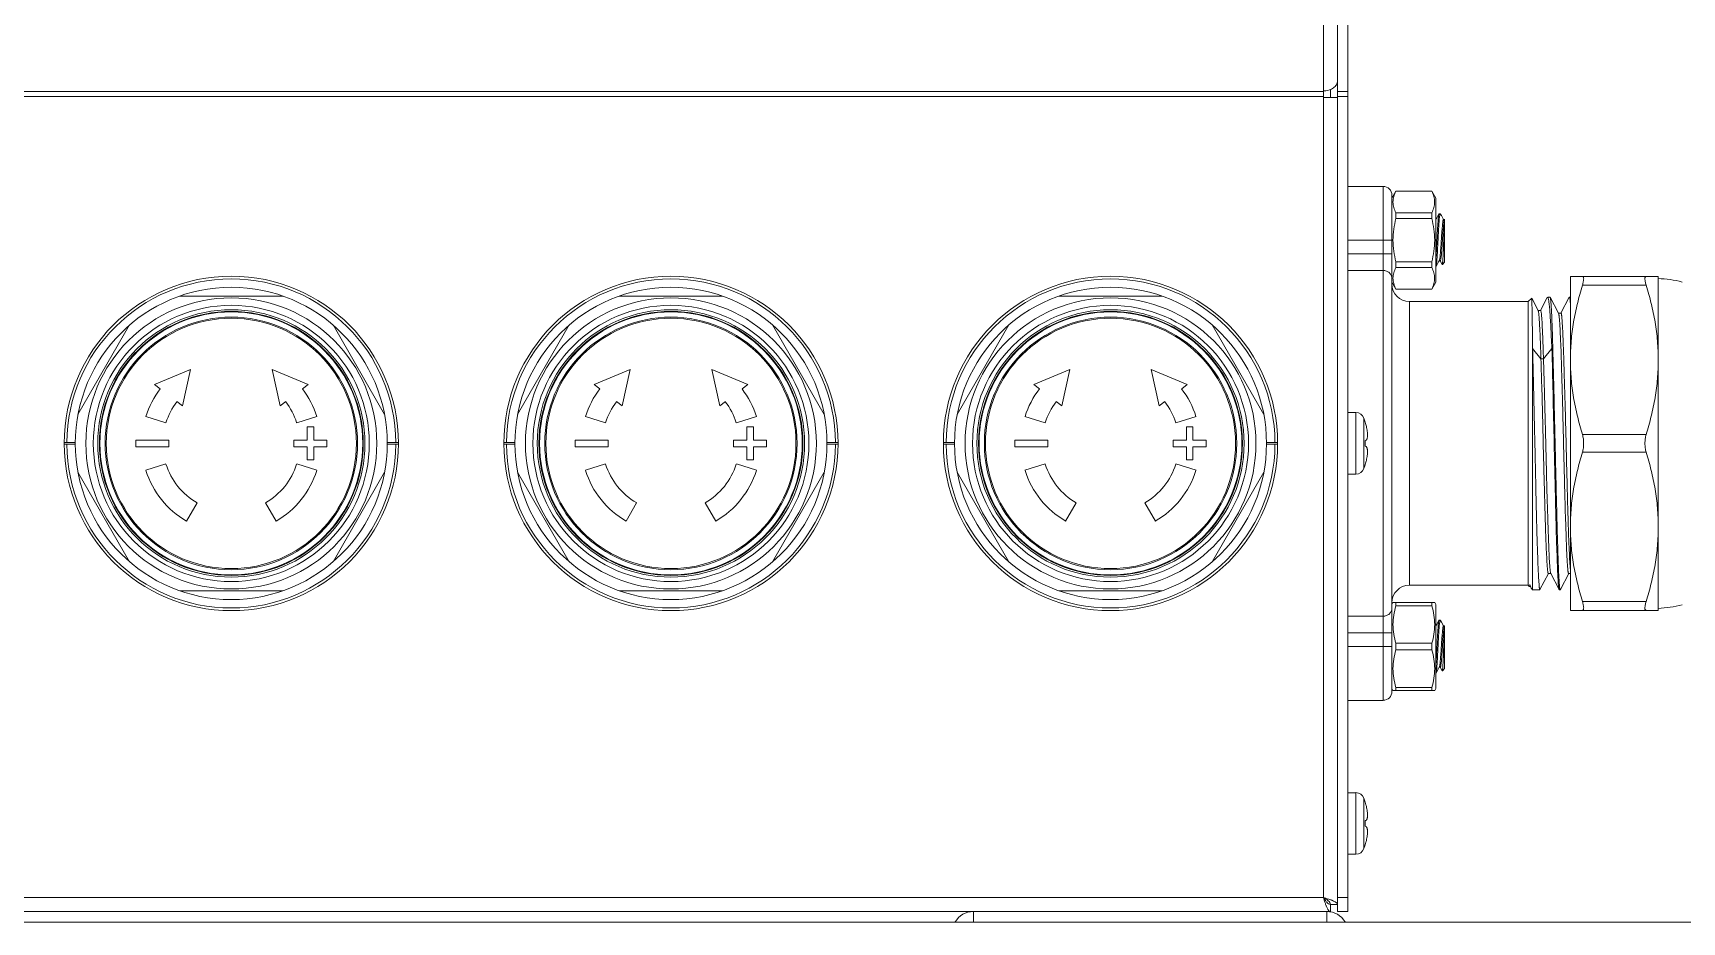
# Model space of a CAD drawing. Header units: millimetres. Extents: x 206 to 1899, y -454 to 296.
# Drawn here: x 647.65 to 659.37, y -393.87 to -387.56 of the extents above; entities that cross this region are included whole.
import ezdxf

# ---------------------------------------------------------------- set-up
doc = ezdxf.new("R2010")
doc.units = ezdxf.units.MM
doc.layers.add('细实线', color=7, linetype='Continuous', lineweight=15)

msp = doc.modelspace()

# ---------------------------------------------------------------- linework, layer by layer
at = {"layer": '细实线', "linetype": 'Continuous', "lineweight": 9}
for p, q in [((656.923, -393.8), (656.923, -382.237)), ((656.823, -393.7), (656.823, -382.337)), ((656.998, -393.8), (656.998, -383.168)), ((656.823, -387.976), (637.251, -387.976)), ((656.823, -388.011), (637.251, -388.011)), ((656.823, -388.017), (656.923, -388.017)), ((656.873, -388.017), (656.873, -387.96)), ((656.923, -387.976), (656.998, -387.976)), ((656.923, -388.011), (656.998, -388.011)), ((656.998, -388.65), (657.248, -388.65)), ((657.248, -392.3), (657.248, -388.65)), ((657.31, -388.732), (657.339, -388.682)), ((657.31, -392.237), (657.31, -388.712)), ((657.594, -388.682), (657.339, -388.682)), ((657.339, -388.682), (657.339, -388.683)), ((657.594, -388.683), (657.339, -388.683)), ((657.594, -388.682), (657.623, -388.732)), ((657.594, -388.682), (657.594, -388.683)), ((657.594, -388.837), (657.339, -388.837)), ((657.339, -388.837), (657.339, -388.877)), ((657.594, -388.837), (657.594, -388.877)), ((657.623, -389.329), (657.623, -388.732)), ((657.594, -388.877), (657.339, -388.877)), ((657.645, -388.844), (657.646, -388.843)), ((657.654, -388.843), (657.646, -388.843)), ((657.654, -388.843), (657.656, -388.846)), ((657.685, -388.884), (657.677, -388.884)), ((657.685, -388.883), (657.684, -388.885)), ((657.685, -388.883), (657.685, -389.187)), ((656.998, -389.031), (657.31, -389.031)), ((656.998, -389.129), (657.31, -389.129)), ((657.594, -389.185), (657.339, -389.185)), ((657.339, -389.185), (657.339, -389.225)), ((657.594, -389.185), (657.594, -389.225)), ((657.624, -389.218), (657.642, -389.185)), ((657.642, -389.185), (657.647, -389.177)), ((657.646, -389.178), (657.654, -389.178)), ((657.653, -389.178), (657.668, -389.203)), ((657.685, -389.187), (657.669, -389.203)), ((657.248, -389.246), (656.998, -389.246)), ((657.594, -389.225), (657.339, -389.225)), ((657.624, -389.218), (657.623, -389.218)), ((657.668, -389.203), (657.669, -389.203)), ((658.579, -389.289), (659.204, -389.289)), ((658.579, -391.661), (658.579, -389.289)), ((659.204, -389.289), (659.204, -391.661)), ((657.31, -389.329), (657.339, -389.379)), ((657.594, -389.378), (657.339, -389.378)), ((657.339, -389.378), (657.339, -389.379)), ((657.594, -389.379), (657.339, -389.379)), ((657.594, -389.379), (657.623, -389.329)), ((657.594, -389.378), (657.594, -389.379)), ((659.118, -389.351), (658.665, -389.351)), ((648.693, -389.428), (649.427, -389.428)), ((651.818, -389.428), (652.552, -389.428)), ((654.943, -389.428), (655.677, -389.428)), ((658.279, -389.467), (657.435, -389.467)), ((657.435, -389.467), (657.435, -391.482)), ((658.279, -389.467), (658.304, -389.442)), ((658.279, -391.482), (658.279, -389.467)), ((658.304, -389.442), (658.304, -389.442)), ((658.35, -389.53), (658.304, -389.442)), ((658.368, -389.53), (658.35, -389.53)), ((658.351, -389.531), (658.35, -389.53)), ((658.415, -389.438), (658.367, -389.53)), ((658.415, -389.438), (658.418, -389.436)), ((658.418, -389.436), (658.435, -389.436)), ((658.436, -389.436), (658.435, -389.436)), ((658.495, -389.55), (658.436, -389.436)), ((658.571, -389.436), (658.512, -389.55)), ((658.571, -389.436), (658.572, -389.436)), ((658.572, -389.436), (658.579, -389.436)), ((647.97, -390.269), (648.337, -389.633)), ((649.783, -389.633), (650.15, -390.269)), ((651.095, -390.269), (651.462, -389.633)), ((652.908, -389.633), (653.275, -390.269)), ((654.22, -390.269), (654.587, -389.633)), ((656.033, -389.633), (656.4, -390.269)), ((658.512, -389.55), (658.494, -389.55)), ((658.495, -389.551), (658.495, -389.55)), ((658.37, -389.874), (658.31, -389.8)), ((658.31, -391.514), (658.31, -389.8)), ((658.388, -389.874), (658.37, -389.874)), ((658.448, -389.8), (658.388, -389.874)), ((648.515, -390.056), (648.77, -389.95)), ((648.77, -389.95), (648.713, -390.208)), ((649.35, -389.95), (649.606, -390.056)), ((649.407, -390.208), (649.35, -389.95)), ((651.64, -390.056), (651.895, -389.95)), ((651.895, -389.95), (651.838, -390.208)), ((652.475, -389.95), (652.731, -390.056)), ((652.532, -390.208), (652.475, -389.95)), ((654.765, -390.056), (655.02, -389.95)), ((655.02, -389.95), (654.963, -390.208)), ((655.6, -389.95), (655.856, -390.056)), ((655.657, -390.208), (655.6, -389.95)), ((648.554, -390.087), (648.515, -390.056)), ((649.606, -390.056), (649.566, -390.087)), ((651.679, -390.087), (651.64, -390.056)), ((652.731, -390.056), (652.691, -390.087)), ((654.804, -390.087), (654.765, -390.056)), ((655.856, -390.056), (655.816, -390.087)), ((648.713, -390.208), (648.673, -390.178)), ((649.447, -390.178), (649.407, -390.208)), ((651.838, -390.208), (651.798, -390.178)), ((652.572, -390.178), (652.532, -390.208)), ((654.963, -390.208), (654.923, -390.178)), ((655.697, -390.178), (655.657, -390.208)), ((648.595, -390.328), (648.452, -390.283)), ((649.668, -390.283), (649.525, -390.328)), ((649.599, -390.357), (649.646, -390.357)), ((649.599, -390.451), (649.599, -390.357)), ((649.646, -390.357), (649.646, -390.451)), ((651.72, -390.328), (651.577, -390.283)), ((652.793, -390.283), (652.65, -390.328)), ((652.724, -390.357), (652.771, -390.357)), ((652.724, -390.451), (652.724, -390.357)), ((652.771, -390.357), (652.771, -390.451)), ((654.845, -390.328), (654.702, -390.283)), ((655.918, -390.283), (655.775, -390.328)), ((655.849, -390.357), (655.896, -390.357)), ((655.849, -390.451), (655.849, -390.357)), ((655.896, -390.357), (655.896, -390.451)), ((657.053, -390.256), (656.998, -390.256)), ((657.053, -390.256), (657.053, -390.693)), ((657.12, -390.323), (657.111, -390.296)), ((657.111, -390.296), (657.111, -390.653)), ((657.12, -390.324), (657.12, -390.323)), ((647.873, -390.468), (647.951, -390.468)), ((647.873, -390.481), (647.951, -390.481)), ((648.38, -390.451), (648.615, -390.451)), ((648.38, -390.498), (648.38, -390.451)), ((648.615, -390.451), (648.615, -390.498)), ((649.505, -390.451), (649.599, -390.451)), ((649.505, -390.498), (649.505, -390.451)), ((649.646, -390.451), (649.74, -390.451)), ((649.74, -390.451), (649.74, -390.498)), ((650.17, -390.468), (650.248, -390.468)), ((650.17, -390.481), (650.248, -390.481)), ((650.998, -390.468), (651.076, -390.468)), ((650.998, -390.481), (651.076, -390.481)), ((651.505, -390.451), (651.74, -390.451)), ((651.505, -390.498), (651.505, -390.451)), ((651.74, -390.451), (651.74, -390.498)), ((652.63, -390.451), (652.724, -390.451)), ((652.63, -390.498), (652.63, -390.451)), ((652.771, -390.451), (652.865, -390.451)), ((652.865, -390.451), (652.865, -390.498)), ((653.295, -390.468), (653.373, -390.468)), ((653.295, -390.481), (653.373, -390.481)), ((654.123, -390.468), (654.201, -390.468)), ((654.123, -390.481), (654.201, -390.481)), ((654.63, -390.451), (654.865, -390.451)), ((654.63, -390.498), (654.63, -390.451)), ((654.865, -390.451), (654.865, -390.498)), ((655.755, -390.451), (655.849, -390.451)), ((655.755, -390.498), (655.755, -390.451)), ((655.896, -390.451), (655.99, -390.451)), ((655.99, -390.451), (655.99, -390.498)), ((656.42, -390.468), (656.498, -390.468)), ((656.42, -390.481), (656.498, -390.481)), ((657.125, -390.453), (657.12, -390.454)), ((657.12, -390.495), (657.12, -390.454)), ((658.665, -390.412), (659.118, -390.412)), ((648.615, -390.498), (648.38, -390.498)), ((649.599, -390.498), (649.505, -390.498)), ((649.599, -390.592), (649.599, -390.498)), ((649.646, -390.592), (649.599, -390.592)), ((649.74, -390.498), (649.646, -390.498)), ((649.646, -390.498), (649.646, -390.592)), ((651.74, -390.498), (651.505, -390.498)), ((652.724, -390.498), (652.63, -390.498)), ((652.724, -390.592), (652.724, -390.498)), ((652.771, -390.592), (652.724, -390.592)), ((652.865, -390.498), (652.771, -390.498)), ((652.771, -390.498), (652.771, -390.592)), ((654.865, -390.498), (654.63, -390.498)), ((655.849, -390.498), (655.755, -390.498)), ((655.849, -390.592), (655.849, -390.498)), ((655.896, -390.592), (655.849, -390.592)), ((655.99, -390.498), (655.896, -390.498)), ((655.896, -390.498), (655.896, -390.592)), ((657.125, -390.496), (657.12, -390.495)), ((659.118, -390.537), (658.665, -390.537)), ((648.337, -391.316), (647.97, -390.68)), ((648.452, -390.666), (648.595, -390.621)), ((649.525, -390.621), (649.668, -390.666)), ((650.15, -390.68), (649.783, -391.316)), ((651.462, -391.316), (651.095, -390.68)), ((651.577, -390.666), (651.72, -390.621)), ((652.65, -390.621), (652.793, -390.666)), ((653.275, -390.68), (652.908, -391.316)), ((654.587, -391.316), (654.22, -390.68)), ((654.702, -390.666), (654.845, -390.621)), ((655.775, -390.621), (655.918, -390.666)), ((656.4, -390.68), (656.033, -391.316)), ((657.053, -390.693), (656.998, -390.693)), ((657.12, -390.626), (657.111, -390.653)), ((657.12, -390.626), (657.12, -390.625)), ((648.816, -390.897), (648.741, -391.027)), ((649.379, -391.027), (649.304, -390.897)), ((651.941, -390.897), (651.866, -391.027)), ((652.504, -391.027), (652.429, -390.897)), ((655.066, -390.897), (654.991, -391.027)), ((655.629, -391.027), (655.554, -390.897)), ((658.363, -391.513), (658.423, -391.399)), ((658.422, -391.399), (658.44, -391.399)), ((658.439, -391.398), (658.44, -391.399)), ((658.44, -391.399), (658.499, -391.513)), ((658.508, -391.513), (658.567, -391.399)), ((658.567, -391.399), (658.579, -391.399)), ((649.427, -391.521), (648.693, -391.521)), ((652.552, -391.521), (651.818, -391.521)), ((655.677, -391.521), (654.943, -391.521)), ((658.279, -391.482), (657.435, -391.482)), ((658.279, -391.482), (658.287, -391.491)), ((658.287, -391.491), (658.288, -391.491)), ((658.288, -391.491), (658.295, -391.491)), ((658.292, -391.478), (658.3, -391.502)), ((658.294, -391.49), (658.292, -391.478)), ((658.294, -391.49), (658.3, -391.502)), ((658.3, -391.502), (658.305, -391.509)), ((658.305, -391.509), (658.31, -391.514)), ((658.31, -391.514), (658.362, -391.514)), ((658.362, -391.514), (658.363, -391.513)), ((658.499, -391.513), (658.5, -391.514)), ((658.5, -391.514), (658.507, -391.514)), ((658.508, -391.513), (658.507, -391.514)), ((657.318, -391.606), (657.31, -391.62)), ((657.318, -391.606), (657.615, -391.606)), ((657.339, -391.629), (657.339, -391.606)), ((657.594, -391.629), (657.339, -391.629)), ((657.594, -391.629), (657.594, -391.606)), ((657.623, -391.62), (657.615, -391.606)), ((657.623, -392.217), (657.623, -391.62)), ((658.665, -391.598), (659.118, -391.598)), ((656.998, -391.703), (657.248, -391.703)), ((657.645, -391.732), (657.646, -391.731)), ((657.654, -391.731), (657.646, -391.731)), ((657.654, -391.731), (657.656, -391.734)), ((657.685, -391.771), (657.677, -391.771)), ((657.685, -391.77), (657.684, -391.772)), ((657.685, -391.77), (657.685, -392.075)), ((659.204, -391.661), (658.579, -391.661)), ((656.998, -391.82), (657.31, -391.82)), ((656.998, -391.918), (657.31, -391.918)), ((657.594, -391.895), (657.339, -391.895)), ((657.339, -391.941), (657.339, -391.895)), ((657.594, -391.941), (657.339, -391.941)), ((657.594, -391.941), (657.594, -391.895)), ((657.624, -392.105), (657.623, -392.106)), ((657.624, -392.105), (657.642, -392.073)), ((657.642, -392.073), (657.647, -392.064)), ((657.646, -392.065), (657.654, -392.065)), ((657.653, -392.065), (657.668, -392.091)), ((657.668, -392.091), (657.669, -392.091)), ((657.685, -392.075), (657.669, -392.091)), ((657.318, -392.231), (657.31, -392.217)), ((657.318, -392.231), (657.615, -392.231)), ((657.594, -392.208), (657.339, -392.208)), ((657.339, -392.208), (657.339, -392.231)), ((657.594, -392.208), (657.594, -392.231)), ((657.623, -392.217), (657.615, -392.231)), ((656.998, -392.3), (657.248, -392.3)), ((657.053, -392.956), (656.998, -392.956)), ((657.053, -392.956), (657.053, -393.393)), ((657.12, -393.023), (657.111, -392.996)), ((657.111, -392.996), (657.111, -393.353)), ((657.12, -393.024), (657.12, -393.023)), ((657.125, -393.153), (657.12, -393.154)), ((657.12, -393.195), (657.12, -393.154)), ((657.125, -393.196), (657.12, -393.195)), ((657.053, -393.393), (656.998, -393.393)), ((657.12, -393.326), (657.111, -393.353)), ((657.12, -393.326), (657.12, -393.325)), ((656.823, -393.7), (637.21, -393.7)), ((656.873, -393.75), (656.923, -393.75)), ((656.873, -393.75), (656.873, -393.8)), ((656.998, -393.7), (656.923, -393.7)), ((593.648, -393.875), (668.798, -393.875)), ((637.16, -393.8), (656.873, -393.8)), ((654.335, -393.875), (654.335, -393.8)), ((656.848, -393.875), (656.848, -393.8)), ((656.998, -393.8), (656.923, -393.8))]:
    msp.add_line(p, q, dxfattribs=at)
for points in [[(657.645, -388.844), (657.627, -388.876), (657.623, -388.883)], [(657.678, -388.884), (657.662, -388.857), (657.656, -388.846)], [(657.645, -391.732), (657.627, -391.763), (657.623, -391.77)], [(657.678, -391.771), (657.662, -391.745), (657.656, -391.734)]]:
    msp.add_lwpolyline(points, dxfattribs=at)
for centre, radius in [((649.06, -390.475), 1.188), ((652.185, -390.475), 1.188), ((655.31, -390.475), 1.188), ((649.06, -390.475), 1.109), ((652.185, -390.475), 1.109), ((655.31, -390.475), 1.109), ((649.06, -390.475), 1.034), ((649.06, -390.475), 0.981), ((649.06, -390.475), 0.95), ((649.06, -390.475), 0.938), ((649.06, -390.475), 0.934), ((652.185, -390.475), 1.034), ((652.185, -390.475), 0.981), ((652.185, -390.475), 0.95), ((652.185, -390.475), 0.938), ((652.185, -390.475), 0.934), ((655.31, -390.475), 1.034), ((655.31, -390.475), 0.981), ((655.31, -390.475), 0.95), ((655.31, -390.475), 0.938), ((655.31, -390.475), 0.934), ((649.06, -390.475), 0.897), ((649.06, -390.475), 0.889), ((652.185, -390.475), 0.897), ((652.185, -390.475), 0.889), ((655.31, -390.475), 0.897), ((655.31, -390.475), 0.889)]:
    msp.add_circle(centre, radius, dxfattribs=at)
for centre, radius, start, end in [((656.823, -387.832), 0.139, 270.0019, 271.7765), ((657.248, -388.712), 0.0625, 0, 90), ((649.06, -390.475), 1.169, 0.3064, 179.6936), ((652.185, -390.475), 1.169, 0.3064, 179.6936), ((655.31, -390.475), 1.169, 0.3064, 179.6936), ((659.176, -390.074), 0.771, 75.2261, 87.9217), ((657.435, -389.342), 0.125, 180, 270), ((649.06, -390.475), 0.637, 142.5, 162.5), ((649.06, -390.475), 0.637, 17.5, 37.5), ((652.185, -390.475), 0.637, 142.5, 162.5), ((652.185, -390.475), 0.637, 17.5, 37.5), ((655.31, -390.475), 0.637, 142.5, 162.5), ((655.31, -390.475), 0.637, 17.5, 37.5), ((649.06, -390.475), 0.487, 142.5, 162.5), ((649.06, -390.475), 0.487, 17.5, 37.5), ((652.185, -390.475), 0.487, 142.5, 162.5), ((652.185, -390.475), 0.487, 17.5, 37.5), ((655.31, -390.475), 0.487, 142.5, 162.5), ((655.31, -390.475), 0.487, 17.5, 37.5), ((657.053, -390.318), 0.0625, 20.9248, 90), ((656.641, -390.474), 0.502, 15.3291, 17.3633), ((656.762, -390.441), 0.377, 13.4078, 15.3323), ((649.06, -390.475), 1.169, 180.3064, 359.6936), ((652.185, -390.475), 1.169, 180.3064, 359.6936), ((655.31, -390.475), 1.169, 180.3064, 359.6936), ((656.761, -390.508), 0.378, 344.6711, 346.5891), ((649.06, -390.475), 0.637, 197.5, 240), ((649.06, -390.475), 0.487, 197.5, 240), ((649.06, -390.475), 0.487, 300, 342.5), ((649.06, -390.475), 0.637, 300, 342.5), ((652.185, -390.475), 0.637, 197.5, 240), ((652.185, -390.475), 0.487, 197.5, 240), ((652.185, -390.475), 0.487, 300, 342.5), ((652.185, -390.475), 0.637, 300, 342.5), ((655.31, -390.475), 0.637, 197.5, 240), ((655.31, -390.475), 0.487, 197.5, 240), ((655.31, -390.475), 0.487, 300, 342.5), ((655.31, -390.475), 0.637, 300, 342.5), ((657.053, -390.631), 0.0625, 270, 339.0752), ((656.641, -390.475), 0.502, 342.6367, 344.6709), ((657.435, -391.607), 0.125, 90, 180), ((659.176, -390.876), 0.771, 272.0783, 284.7739), ((657.248, -392.237), 0.0625, 270, 0), ((657.053, -393.018), 0.0625, 20.9248, 90), ((656.641, -393.174), 0.502, 15.3291, 17.3633), ((656.762, -393.141), 0.377, 13.4078, 15.3323), ((656.761, -393.208), 0.378, 344.6711, 346.5891), ((657.053, -393.331), 0.0625, 270, 339.0752), ((656.641, -393.175), 0.502, 342.6367, 344.6709), ((654.335, -393.95), 0.15, 90, 149.8024), ((656.848, -393.95), 0.15, 30.1976, 90)]:
    msp.add_arc(centre, radius, start, end, dxfattribs=at)
for points, knots in [([(656.923, -387.9), (656.923, -387.91), (656.917, -387.929), (656.903, -387.943), (656.895, -387.949)], [0, 0, 0, 0, 0.472275, 1, 1, 1, 1]), ([(656.895, -387.949), (656.89, -387.953), (656.87, -387.965), (656.845, -387.971), (656.827, -387.971)], [0, 0, 0, 0, 0.234929, 1, 1, 1, 1]), ([(657.339, -388.837), (657.333, -388.825), (657.322, -388.8), (657.316, -388.76), (657.322, -388.72), (657.333, -388.695), (657.339, -388.683)], [0, 0, 0, 0, 0.25587, 0.5, 0.74413, 1, 1, 1, 1]), ([(657.594, -388.837), (657.6, -388.825), (657.61, -388.8), (657.616, -388.76), (657.61, -388.72), (657.6, -388.695), (657.594, -388.683)], [0, 0, 0, 0, 0.25587, 0.5, 0.74413, 1, 1, 1, 1]), ([(657.339, -389.185), (657.333, -389.16), (657.322, -389.109), (657.316, -389.031), (657.322, -388.953), (657.333, -388.902), (657.339, -388.877)], [0, 0, 0, 0, 0.250006, 0.5, 0.749994, 1, 1, 1, 1]), ([(657.594, -389.185), (657.6, -389.16), (657.611, -389.109), (657.616, -389.031), (657.611, -388.953), (657.6, -388.902), (657.594, -388.877)], [0, 0, 0, 0, 0.250006, 0.5, 0.749994, 1, 1, 1, 1]), ([(657.623, -389.163), (657.624, -389.149), (657.626, -389.119), (657.628, -389.071), (657.631, -389.019), (657.633, -388.976), (657.635, -388.943), (657.637, -388.921), (657.638, -388.901), (657.639, -388.883), (657.641, -388.869), (657.642, -388.857), (657.643, -388.85), (657.644, -388.846), (657.645, -388.845), (657.645, -388.844)], [0, 0, 0, 0, 0.132366, 0.287125, 0.452003, 0.613914, 0.689706, 0.760015, 0.82344, 0.878728, 0.924787, 0.960725, 0.985883, 0.994314, 1, 1, 1, 1]), ([(657.65, -388.857), (657.65, -388.861), (657.648, -388.872), (657.646, -388.899), (657.643, -388.94), (657.64, -388.996), (657.637, -389.047), (657.635, -389.087), (657.634, -389.116), (657.632, -389.142), (657.63, -389.166), (657.629, -389.185), (657.627, -389.198), (657.626, -389.207), (657.625, -389.212), (657.625, -389.215), (657.624, -389.217), (657.624, -389.218)], [0, 0, 0, 0, 0.038651, 0.089567, 0.222344, 0.383787, 0.556107, 0.640397, 0.720301, 0.793603, 0.858272, 0.912526, 0.954882, 0.971236, 0.98423, 0.993811, 1, 1, 1, 1]), ([(657.677, -388.884), (657.677, -388.884), (657.676, -388.885), (657.675, -388.887), (657.674, -388.89), (657.673, -388.897), (657.672, -388.908), (657.67, -388.924), (657.668, -388.945), (657.666, -388.968), (657.664, -388.993), (657.662, -389.02), (657.661, -389.047), (657.659, -389.074), (657.657, -389.099), (657.655, -389.122), (657.653, -389.141), (657.652, -389.157), (657.65, -389.167), (657.649, -389.173), (657.648, -389.175), (657.648, -389.176)], [0, 0, 0, 0, 0.003842, 0.011094, 0.022365, 0.037706, 0.080226, 0.13737, 0.207214, 0.287353, 0.375012, 0.467147, 0.560554, 0.651985, 0.738262, 0.816389, 0.883663, 0.937776, 0.976919, 0.990494, 1, 1, 1, 1]), ([(657.652, -388.847), (657.652, -388.847), (657.651, -388.851), (657.651, -388.854), (657.65, -388.857)], [0, 0, 0, 0, 0.191287, 1, 1, 1, 1]), ([(657.654, -388.843), (657.654, -388.843), (657.653, -388.845), (657.652, -388.846), (657.652, -388.847)], [0, 0, 0, 0, 0.320397, 1, 1, 1, 1]), ([(657.681, -388.896), (657.68, -388.9), (657.679, -388.909), (657.677, -388.932), (657.674, -388.966), (657.671, -389.004), (657.669, -389.036), (657.668, -389.061), (657.666, -389.084), (657.664, -389.107), (657.663, -389.127), (657.661, -389.144), (657.659, -389.158), (657.658, -389.168), (657.656, -389.174), (657.655, -389.177), (657.654, -389.178), (657.654, -389.178)], [0, 0, 0, 0, 0.042598, 0.097649, 0.238585, 0.406786, 0.495155, 0.582985, 0.667741, 0.746976, 0.818408, 0.879989, 0.929967, 0.966961, 0.990085, 0.996465, 1, 1, 1, 1]), ([(657.669, -389.203), (657.669, -389.203), (657.669, -389.202), (657.67, -389.2), (657.67, -389.197), (657.671, -389.193), (657.671, -389.188), (657.672, -389.179), (657.673, -389.166), (657.674, -389.149), (657.675, -389.128), (657.676, -389.105), (657.677, -389.08), (657.678, -389.054), (657.679, -389.019), (657.681, -388.977), (657.683, -388.934), (657.684, -388.908), (657.685, -388.897)], [0, 0, 0, 0, 0.003638, 0.010461, 0.020548, 0.033881, 0.050403, 0.070023, 0.118113, 0.177037, 0.245375, 0.321439, 0.403308, 0.488871, 0.575879, 0.744886, 0.891832, 1, 1, 1, 1]), ([(657.683, -388.887), (657.683, -388.887), (657.682, -388.891), (657.682, -388.894), (657.681, -388.896)], [0, 0, 0, 0, 0.190072, 1, 1, 1, 1]), ([(657.684, -388.885), (657.684, -388.885), (657.684, -388.886), (657.683, -388.886), (657.683, -388.887)], [0, 0, 0, 0, 0.209201, 1, 1, 1, 1]), ([(657.248, -389.246), (657.256, -389.246), (657.272, -389.249), (657.293, -389.262), (657.307, -389.281), (657.31, -389.297), (657.31, -389.305)], [0, 0, 0, 0, 0.257624, 0.510803, 0.757659, 1, 1, 1, 1]), ([(657.339, -389.378), (657.333, -389.366), (657.322, -389.341), (657.316, -389.301), (657.322, -389.262), (657.333, -389.237), (657.339, -389.225)], [0, 0, 0, 0, 0.25587, 0.5, 0.74413, 1, 1, 1, 1]), ([(657.594, -389.378), (657.6, -389.366), (657.61, -389.341), (657.616, -389.301), (657.61, -389.262), (657.6, -389.237), (657.594, -389.225)], [0, 0, 0, 0, 0.25587, 0.5, 0.74413, 1, 1, 1, 1]), ([(658.665, -389.351), (658.666, -389.347), (658.669, -389.338), (658.671, -389.326), (658.673, -389.315), (658.674, -389.306), (658.673, -389.299), (658.672, -389.293), (658.669, -389.289), (658.666, -389.289), (658.665, -389.289)], [0, 0, 0, 0, 0.205566, 0.391719, 0.554274, 0.690337, 0.798546, 0.880202, 0.942223, 1, 1, 1, 1]), ([(659.118, -389.289), (659.117, -389.289), (659.114, -389.289), (659.111, -389.293), (659.109, -389.299), (659.109, -389.306), (659.11, -389.315), (659.111, -389.326), (659.114, -389.338), (659.117, -389.347), (659.118, -389.351)], [0, 0, 0, 0, 0.057777, 0.119799, 0.201455, 0.309664, 0.445727, 0.608282, 0.794435, 1, 1, 1, 1]), ([(658.665, -389.351), (658.652, -389.394), (658.628, -389.481), (658.6, -389.614), (658.583, -389.747), (658.579, -389.837), (658.579, -389.882)], [0, 0, 0, 0, 0.251196, 0.501468, 0.750957, 1, 1, 1, 1]), ([(659.204, -389.882), (659.204, -389.837), (659.2, -389.747), (659.183, -389.614), (659.155, -389.481), (659.131, -389.394), (659.118, -389.351)], [0, 0, 0, 0, 0.249043, 0.498532, 0.748804, 1, 1, 1, 1]), ([(658.31, -389.8), (658.31, -389.774), (658.309, -389.724), (658.309, -389.654), (658.308, -389.601), (658.308, -389.564), (658.307, -389.539), (658.307, -389.518), (658.306, -389.499), (658.306, -389.482), (658.306, -389.469), (658.305, -389.459), (658.305, -389.453), (658.305, -389.449), (658.305, -389.446), (658.304, -389.444), (658.304, -389.443), (658.304, -389.442), (658.304, -389.442)], [0, 0, 0, 0, 0.219652, 0.415997, 0.586655, 0.661767, 0.729791, 0.790534, 0.84381, 0.889475, 0.927407, 0.957488, 0.969558, 0.979639, 0.987726, 0.993812, 0.997898, 1, 1, 1, 1]), ([(658.37, -389.874), (658.369, -389.85), (658.368, -389.804), (658.365, -389.739), (658.363, -389.682), (658.36, -389.633), (658.358, -389.598), (658.357, -389.575), (658.355, -389.562), (658.354, -389.55), (658.353, -389.542), (658.352, -389.536), (658.351, -389.532), (658.351, -389.531)], [0, 0, 0, 0, 0.211916, 0.40247, 0.569429, 0.711077, 0.825928, 0.872921, 0.912805, 0.945482, 0.9709, 0.989045, 1, 1, 1, 1]), ([(658.388, -389.874), (658.387, -389.849), (658.386, -389.8), (658.383, -389.732), (658.381, -389.681), (658.379, -389.645), (658.378, -389.621), (658.377, -389.6), (658.375, -389.582), (658.374, -389.567), (658.373, -389.554), (658.372, -389.544), (658.37, -389.537), (658.369, -389.533), (658.368, -389.531), (658.368, -389.53), (658.368, -389.53)], [0, 0, 0, 0, 0.222216, 0.420547, 0.592456, 0.667874, 0.73597, 0.796532, 0.849393, 0.894412, 0.931464, 0.960472, 0.981402, 0.994307, 0.997902, 1, 1, 1, 1]), ([(658.418, -389.436), (658.418, -389.436), (658.419, -389.437), (658.42, -389.439), (658.422, -389.443), (658.423, -389.45), (658.425, -389.461), (658.427, -389.474), (658.43, -389.498), (658.433, -389.535), (658.437, -389.587), (658.44, -389.649), (658.444, -389.722), (658.446, -389.773), (658.448, -389.8)], [0, 0, 0, 0, 0.006594, 0.012356, 0.020015, 0.041235, 0.070423, 0.107578, 0.152631, 0.265945, 0.409138, 0.580568, 0.77833, 1, 1, 1, 1]), ([(658.471, -390.475), (658.469, -390.409), (658.466, -390.28), (658.462, -390.092), (658.458, -389.943), (658.455, -389.832), (658.453, -389.758), (658.451, -389.69), (658.449, -389.629), (658.447, -389.576), (658.445, -389.531), (658.443, -389.498), (658.441, -389.477), (658.44, -389.465), (658.439, -389.454), (658.438, -389.446), (658.437, -389.441), (658.436, -389.438), (658.436, -389.436)], [0, 0, 0, 0, 0.189932, 0.372948, 0.542409, 0.620099, 0.692139, 0.757873, 0.816705, 0.868098, 0.911588, 0.946781, 0.961166, 0.973366, 0.983359, 0.991127, 0.996663, 1, 1, 1, 1]), ([(658.573, -389.436), (658.573, -389.437), (658.574, -389.438), (658.575, -389.442), (658.575, -389.446), (658.576, -389.449)], [0, 0, 0, 0, 0.138876, 0.350741, 1, 1, 1, 1]), ([(658.576, -389.449), (658.576, -389.453), (658.578, -389.464), (658.578, -389.474), (658.579, -389.481)], [0, 0, 0, 0, 0.426466, 1, 1, 1, 1]), ([(658.496, -389.553), (658.496, -389.553), (658.496, -389.552), (658.496, -389.552), (658.495, -389.551)], [0, 0, 0, 0, 0.282756, 1, 1, 1, 1]), ([(658.567, -391.399), (658.566, -391.399), (658.565, -391.397), (658.564, -391.394), (658.563, -391.389), (658.562, -391.381), (658.561, -391.372), (658.56, -391.36), (658.559, -391.347), (658.557, -391.325), (658.555, -391.292), (658.553, -391.248), (658.551, -391.196), (658.549, -391.138), (658.547, -391.073), (658.544, -391.004), (658.542, -390.929), (658.539, -390.822), (658.536, -390.681), (658.531, -390.507), (658.527, -390.333), (658.523, -390.164), (658.518, -390.006), (658.515, -389.884), (658.512, -389.796), (658.509, -389.74), (658.507, -389.69), (658.505, -389.647), (658.503, -389.612), (658.501, -389.588), (658.499, -389.572), (658.498, -389.564), (658.497, -389.558), (658.497, -389.554), (658.496, -389.553)], [0, 0, 0, 0, 0.000828, 0.002651, 0.005581, 0.009631, 0.0148, 0.021081, 0.02846, 0.03692, 0.057013, 0.081178, 0.109196, 0.140809, 0.175729, 0.213635, 0.254178, 0.296988, 0.387815, 0.482785, 0.578416, 0.671201, 0.757738, 0.834854, 0.868981, 0.899726, 0.926808, 0.949979, 0.96903, 0.983789, 0.989518, 0.994131, 0.997624, 1, 1, 1, 1]), ([(658.579, -391.371), (658.578, -391.363), (658.577, -391.345), (658.574, -391.299), (658.57, -391.225), (658.566, -391.119), (658.562, -390.992), (658.558, -390.847), (658.554, -390.691), (658.55, -390.528), (658.546, -390.363), (658.542, -390.201), (658.538, -390.071), (658.535, -389.973), (658.533, -389.905), (658.531, -389.842), (658.529, -389.784), (658.527, -389.732), (658.525, -389.685), (658.523, -389.646), (658.521, -389.617), (658.52, -389.597), (658.519, -389.585), (658.518, -389.574), (658.517, -389.566), (658.516, -389.559), (658.515, -389.555), (658.514, -389.552), (658.513, -389.55), (658.512, -389.55)], [0, 0, 0, 0, 0.01321, 0.030325, 0.075698, 0.134656, 0.20528, 0.285268, 0.372008, 0.46267, 0.554294, 0.643888, 0.728528, 0.768118, 0.805451, 0.840222, 0.872147, 0.900965, 0.926443, 0.948371, 0.966574, 0.974231, 0.980906, 0.986585, 0.991258, 0.994921, 0.997573, 0.99923, 1, 1, 1, 1]), ([(658.31, -389.8), (658.313, -389.883), (658.317, -390.06), (658.322, -390.287), (658.327, -390.48), (658.33, -390.626), (658.333, -390.769), (658.336, -390.907), (658.339, -391.035), (658.342, -391.136), (658.344, -391.21), (658.346, -391.26), (658.348, -391.306), (658.349, -391.348), (658.351, -391.386), (658.353, -391.419), (658.354, -391.447), (658.356, -391.47), (658.357, -391.486), (658.358, -391.497), (658.359, -391.503), (658.36, -391.507), (658.361, -391.511), (658.361, -391.513), (658.362, -391.514), (658.362, -391.514)], [0, 0, 0, 0, 0.145256, 0.310482, 0.396464, 0.482387, 0.566512, 0.647138, 0.722636, 0.791479, 0.822964, 0.852276, 0.879267, 0.9038, 0.925753, 0.945014, 0.961488, 0.975091, 0.985761, 0.98998, 0.993449, 0.996169, 0.998143, 0.999389, 1, 1, 1, 1]), ([(658.422, -391.399), (658.422, -391.399), (658.421, -391.398), (658.42, -391.396), (658.42, -391.393), (658.418, -391.387), (658.417, -391.376), (658.415, -391.36), (658.414, -391.34), (658.412, -391.314), (658.411, -391.285), (658.409, -391.252), (658.407, -391.214), (658.405, -391.157), (658.402, -391.078), (658.399, -390.973), (658.396, -390.859), (658.393, -390.737), (658.389, -390.609), (658.386, -390.479), (658.382, -390.308), (658.377, -390.106), (658.372, -389.948), (658.37, -389.874)], [0, 0, 0, 0, 0.000659, 0.001927, 0.003914, 0.006645, 0.014348, 0.025025, 0.038636, 0.055112, 0.074375, 0.096328, 0.12086, 0.14785, 0.208641, 0.277475, 0.352962, 0.433575, 0.517687, 0.603596, 0.689564, 0.854763, 1, 1, 1, 1]), ([(658.439, -391.398), (658.439, -391.397), (658.438, -391.395), (658.437, -391.39), (658.436, -391.381), (658.434, -391.367), (658.433, -391.349), (658.431, -391.326), (658.429, -391.299), (658.428, -391.268), (658.426, -391.22), (658.423, -391.15), (658.42, -391.057), (658.417, -390.953), (658.413, -390.839), (658.41, -390.718), (658.407, -390.593), (658.404, -390.465), (658.4, -390.298), (658.395, -390.101), (658.39, -389.947), (658.388, -389.874)], [0, 0, 0, 0, 0.001471, 0.003642, 0.010133, 0.019487, 0.031674, 0.046639, 0.064313, 0.084613, 0.107439, 0.160223, 0.221647, 0.29052, 0.365511, 0.445165, 0.52794, 0.612232, 0.696406, 0.857909, 1, 1, 1, 1]), ([(658.448, -389.8), (658.451, -389.905), (658.456, -390.13), (658.461, -390.355), (658.464, -390.475)], [0, 0, 0, 0, 0.467081, 1, 1, 1, 1]), ([(658.579, -389.882), (658.579, -389.926), (658.583, -390.016), (658.6, -390.15), (658.628, -390.282), (658.652, -390.369), (658.665, -390.412)], [0, 0, 0, 0, 0.249043, 0.498532, 0.748804, 1, 1, 1, 1]), ([(659.118, -390.412), (659.131, -390.369), (659.155, -390.282), (659.183, -390.15), (659.2, -390.016), (659.204, -389.926), (659.204, -389.882)], [0, 0, 0, 0, 0.251196, 0.501468, 0.750957, 1, 1, 1, 1]), ([(657.125, -390.453), (657.126, -390.453), (657.128, -390.452), (657.129, -390.451), (657.13, -390.449), (657.132, -390.446), (657.134, -390.442), (657.135, -390.437), (657.136, -390.431), (657.136, -390.425), (657.137, -390.416), (657.137, -390.404), (657.135, -390.388), (657.132, -390.371), (657.13, -390.36), (657.129, -390.354)], [0, 0, 0, 0, 0.02655, 0.041501, 0.057879, 0.095184, 0.138499, 0.187366, 0.24128, 0.29982, 0.36264, 0.50017, 0.652697, 0.819646, 1, 1, 1, 1]), ([(658.464, -390.475), (658.465, -390.54), (658.468, -390.669), (658.473, -390.857), (658.476, -391.006), (658.479, -391.117), (658.481, -391.191), (658.484, -391.259), (658.486, -391.32), (658.488, -391.374), (658.49, -391.419), (658.492, -391.451), (658.493, -391.472), (658.495, -391.485), (658.496, -391.495), (658.497, -391.503), (658.498, -391.509), (658.498, -391.512), (658.499, -391.513)], [0, 0, 0, 0, 0.189933, 0.372948, 0.542409, 0.620099, 0.692139, 0.757873, 0.816706, 0.868098, 0.911588, 0.946782, 0.961166, 0.973366, 0.983359, 0.991127, 0.996663, 1, 1, 1, 1]), ([(658.503, -391.502), (658.502, -391.496), (658.501, -391.481), (658.499, -391.455), (658.497, -391.422), (658.494, -391.362), (658.491, -391.271), (658.487, -391.144), (658.483, -390.996), (658.479, -390.832), (658.475, -390.656), (658.472, -390.536), (658.471, -390.475)], [0, 0, 0, 0, 0.017608, 0.042894, 0.075679, 0.115711, 0.216224, 0.341292, 0.487003, 0.6488, 0.821601, 1, 1, 1, 1]), ([(658.665, -390.537), (658.668, -390.527), (658.672, -390.507), (658.674, -390.475), (658.672, -390.443), (658.668, -390.422), (658.665, -390.412)], [0, 0, 0, 0, 0.241609, 0.500001, 0.758392, 1, 1, 1, 1]), ([(659.118, -390.412), (659.115, -390.422), (659.111, -390.443), (659.108, -390.475), (659.111, -390.507), (659.115, -390.527), (659.118, -390.537)], [0, 0, 0, 0, 0.241609, 0.500001, 0.758392, 1, 1, 1, 1]), ([(657.129, -390.596), (657.13, -390.589), (657.132, -390.578), (657.135, -390.561), (657.137, -390.545), (657.137, -390.533), (657.136, -390.524), (657.136, -390.518), (657.135, -390.512), (657.134, -390.508), (657.132, -390.503), (657.13, -390.5), (657.129, -390.499), (657.128, -390.497), (657.126, -390.496), (657.125, -390.496)], [0, 0, 0, 0, 0.180366, 0.347311, 0.499831, 0.637355, 0.700173, 0.75871, 0.812623, 0.861491, 0.904806, 0.942114, 0.958494, 0.973449, 1, 1, 1, 1]), ([(658.665, -390.537), (658.652, -390.58), (658.628, -390.667), (658.6, -390.799), (658.583, -390.933), (658.579, -391.023), (658.579, -391.068)], [0, 0, 0, 0, 0.251196, 0.501468, 0.750957, 1, 1, 1, 1]), ([(659.204, -391.068), (659.204, -391.023), (659.2, -390.933), (659.183, -390.799), (659.155, -390.667), (659.131, -390.58), (659.118, -390.537)], [0, 0, 0, 0, 0.249043, 0.498532, 0.748804, 1, 1, 1, 1]), ([(658.579, -391.068), (658.579, -391.112), (658.583, -391.202), (658.6, -391.336), (658.628, -391.468), (658.652, -391.555), (658.665, -391.598)], [0, 0, 0, 0, 0.249043, 0.498532, 0.748804, 1, 1, 1, 1]), ([(659.118, -391.598), (659.131, -391.555), (659.155, -391.468), (659.183, -391.336), (659.2, -391.202), (659.204, -391.112), (659.204, -391.068)], [0, 0, 0, 0, 0.251196, 0.501468, 0.750957, 1, 1, 1, 1]), ([(658.288, -391.491), (658.288, -391.491), (658.289, -391.491), (658.289, -391.49), (658.289, -391.49)], [0, 0, 0, 0, 0.169977, 1, 1, 1, 1]), ([(658.289, -391.49), (658.29, -391.489), (658.291, -391.484), (658.291, -391.48), (658.292, -391.478)], [0, 0, 0, 0, 0.372714, 1, 1, 1, 1]), ([(658.506, -391.513), (658.506, -391.512), (658.505, -391.511), (658.504, -391.507), (658.504, -391.504), (658.503, -391.502)], [0, 0, 0, 0, 0.144309, 0.358078, 1, 1, 1, 1]), ([(658.507, -391.514), (658.507, -391.514), (658.506, -391.514), (658.506, -391.513), (658.506, -391.513)], [0, 0, 0, 0, 0.703832, 1, 1, 1, 1]), ([(657.248, -391.703), (657.256, -391.703), (657.272, -391.7), (657.293, -391.687), (657.307, -391.668), (657.31, -391.652), (657.31, -391.645)], [0, 0, 0, 0, 0.257624, 0.510803, 0.757659, 1, 1, 1, 1]), ([(657.339, -391.895), (657.333, -391.874), (657.322, -391.83), (657.316, -391.762), (657.322, -391.694), (657.333, -391.65), (657.339, -391.629)], [0, 0, 0, 0, 0.250695, 0.5, 0.749305, 1, 1, 1, 1]), ([(657.594, -391.895), (657.6, -391.874), (657.611, -391.83), (657.616, -391.762), (657.611, -391.694), (657.6, -391.65), (657.594, -391.629)], [0, 0, 0, 0, 0.250695, 0.5, 0.749305, 1, 1, 1, 1]), ([(658.665, -391.661), (658.666, -391.661), (658.669, -391.66), (658.672, -391.656), (658.673, -391.651), (658.674, -391.643), (658.673, -391.634), (658.671, -391.623), (658.669, -391.611), (658.666, -391.602), (658.665, -391.598)], [0, 0, 0, 0, 0.057778, 0.119799, 0.201455, 0.309664, 0.445727, 0.608282, 0.794435, 1, 1, 1, 1]), ([(659.118, -391.598), (659.117, -391.602), (659.114, -391.611), (659.111, -391.623), (659.11, -391.634), (659.109, -391.643), (659.109, -391.651), (659.111, -391.656), (659.114, -391.66), (659.117, -391.661), (659.118, -391.661)], [0, 0, 0, 0, 0.205566, 0.391719, 0.554274, 0.690337, 0.798545, 0.880201, 0.942222, 1, 1, 1, 1]), ([(657.623, -392.051), (657.624, -392.037), (657.626, -392.006), (657.628, -391.958), (657.631, -391.907), (657.633, -391.864), (657.635, -391.831), (657.637, -391.809), (657.638, -391.788), (657.639, -391.771), (657.641, -391.756), (657.642, -391.745), (657.643, -391.738), (657.644, -391.734), (657.645, -391.732), (657.645, -391.732)], [0, 0, 0, 0, 0.132366, 0.287125, 0.452003, 0.613914, 0.689706, 0.760015, 0.82344, 0.878728, 0.924787, 0.960725, 0.985883, 0.994314, 1, 1, 1, 1]), ([(657.65, -391.744), (657.65, -391.749), (657.648, -391.759), (657.646, -391.786), (657.643, -391.828), (657.64, -391.884), (657.637, -391.934), (657.635, -391.975), (657.634, -392.004), (657.632, -392.03), (657.63, -392.053), (657.629, -392.072), (657.627, -392.086), (657.626, -392.095), (657.625, -392.099), (657.625, -392.103), (657.624, -392.104), (657.624, -392.105)], [0, 0, 0, 0, 0.038651, 0.089567, 0.222344, 0.383787, 0.556107, 0.640397, 0.720301, 0.793603, 0.858272, 0.912526, 0.954882, 0.971236, 0.98423, 0.993811, 1, 1, 1, 1]), ([(657.677, -391.771), (657.677, -391.771), (657.676, -391.772), (657.675, -391.774), (657.674, -391.778), (657.673, -391.784), (657.672, -391.795), (657.67, -391.812), (657.668, -391.832), (657.666, -391.855), (657.664, -391.881), (657.662, -391.908), (657.661, -391.935), (657.659, -391.961), (657.657, -391.986), (657.655, -392.009), (657.653, -392.029), (657.652, -392.044), (657.65, -392.055), (657.649, -392.061), (657.648, -392.063), (657.648, -392.064)], [0, 0, 0, 0, 0.003842, 0.011094, 0.022365, 0.037706, 0.080226, 0.13737, 0.207214, 0.287353, 0.375012, 0.467147, 0.560554, 0.651985, 0.738262, 0.816389, 0.883663, 0.937776, 0.976919, 0.990494, 1, 1, 1, 1]), ([(657.652, -391.734), (657.652, -391.735), (657.651, -391.738), (657.651, -391.741), (657.65, -391.744)], [0, 0, 0, 0, 0.191287, 1, 1, 1, 1]), ([(657.654, -391.731), (657.654, -391.731), (657.653, -391.732), (657.652, -391.733), (657.652, -391.734)], [0, 0, 0, 0, 0.320397, 1, 1, 1, 1]), ([(657.681, -391.784), (657.68, -391.788), (657.679, -391.797), (657.677, -391.819), (657.674, -391.854), (657.671, -391.891), (657.669, -391.924), (657.668, -391.948), (657.666, -391.972), (657.664, -391.994), (657.663, -392.014), (657.661, -392.031), (657.659, -392.045), (657.658, -392.055), (657.656, -392.062), (657.655, -392.065), (657.654, -392.065), (657.654, -392.065)], [0, 0, 0, 0, 0.042598, 0.097649, 0.238585, 0.406786, 0.495155, 0.582985, 0.667741, 0.746976, 0.818408, 0.879989, 0.929967, 0.966961, 0.990085, 0.996465, 1, 1, 1, 1]), ([(657.669, -392.091), (657.669, -392.091), (657.669, -392.09), (657.67, -392.088), (657.67, -392.085), (657.671, -392.08), (657.671, -392.075), (657.672, -392.067), (657.673, -392.054), (657.674, -392.036), (657.675, -392.015), (657.676, -391.992), (657.677, -391.967), (657.678, -391.941), (657.679, -391.906), (657.681, -391.865), (657.683, -391.822), (657.684, -391.796), (657.685, -391.785)], [0, 0, 0, 0, 0.003638, 0.010461, 0.020548, 0.033881, 0.050403, 0.070023, 0.118113, 0.177037, 0.245375, 0.321439, 0.403308, 0.488871, 0.575879, 0.744886, 0.891832, 1, 1, 1, 1]), ([(657.683, -391.774), (657.683, -391.775), (657.682, -391.778), (657.682, -391.781), (657.681, -391.784)], [0, 0, 0, 0, 0.190072, 1, 1, 1, 1]), ([(657.684, -391.772), (657.684, -391.773), (657.684, -391.773), (657.683, -391.774), (657.683, -391.774)], [0, 0, 0, 0, 0.209201, 1, 1, 1, 1]), ([(657.339, -392.208), (657.333, -392.186), (657.322, -392.142), (657.316, -392.075), (657.322, -392.007), (657.333, -391.963), (657.339, -391.941)], [0, 0, 0, 0, 0.250695, 0.5, 0.749305, 1, 1, 1, 1]), ([(657.594, -392.208), (657.6, -392.186), (657.611, -392.142), (657.616, -392.075), (657.611, -392.007), (657.6, -391.963), (657.594, -391.941)], [0, 0, 0, 0, 0.250695, 0.5, 0.749305, 1, 1, 1, 1]), ([(657.125, -393.153), (657.126, -393.153), (657.128, -393.152), (657.129, -393.151), (657.13, -393.149), (657.132, -393.146), (657.134, -393.142), (657.135, -393.137), (657.136, -393.131), (657.136, -393.125), (657.137, -393.116), (657.137, -393.104), (657.135, -393.088), (657.132, -393.071), (657.13, -393.06), (657.129, -393.054)], [0, 0, 0, 0, 0.02655, 0.041501, 0.057879, 0.095184, 0.138499, 0.187366, 0.24128, 0.29982, 0.36264, 0.50017, 0.652697, 0.819646, 1, 1, 1, 1]), ([(657.129, -393.296), (657.13, -393.289), (657.132, -393.278), (657.135, -393.261), (657.137, -393.245), (657.137, -393.233), (657.136, -393.224), (657.136, -393.218), (657.135, -393.212), (657.134, -393.208), (657.132, -393.203), (657.13, -393.2), (657.129, -393.199), (657.128, -393.197), (657.126, -393.196), (657.125, -393.196)], [0, 0, 0, 0, 0.180366, 0.347311, 0.499831, 0.637355, 0.700173, 0.75871, 0.812623, 0.861491, 0.904806, 0.942114, 0.958494, 0.973449, 1, 1, 1, 1]), ([(656.873, -393.75), (656.873, -393.74), (656.86, -393.725), (656.841, -393.712), (656.829, -393.704), (656.823, -393.7)], [0, 0, 0, 0, 0.400766, 0.683902, 1, 1, 1, 1]), ([(656.873, -393.75), (656.863, -393.75), (656.848, -393.737), (656.835, -393.718), (656.827, -393.706), (656.823, -393.7)], [0, 0, 0, 0, 0.400766, 0.683902, 1, 1, 1, 1]), ([(656.839, -393.75), (656.838, -393.746), (656.832, -393.729), (656.827, -393.712), (656.823, -393.7)], [0, 0, 0, 0, 0.236192, 1, 1, 1, 1]), ([(656.873, -393.716), (656.869, -393.715), (656.852, -393.709), (656.835, -393.704), (656.823, -393.7)], [0, 0, 0, 0, 0.236192, 1, 1, 1, 1]), ([(656.845, -393.764), (656.845, -393.763), (656.843, -393.758), (656.841, -393.753), (656.839, -393.75)], [0, 0, 0, 0, 0.239617, 1, 1, 1, 1]), ([(656.857, -393.788), (656.856, -393.787), (656.852, -393.779), (656.848, -393.771), (656.845, -393.764)], [0, 0, 0, 0, 0.213198, 1, 1, 1, 1]), ([(656.887, -393.722), (656.886, -393.721), (656.881, -393.719), (656.876, -393.718), (656.873, -393.716)], [0, 0, 0, 0, 0.239617, 1, 1, 1, 1]), ([(656.909, -393.733), (656.908, -393.732), (656.901, -393.728), (656.893, -393.724), (656.887, -393.722)], [0, 0, 0, 0, 0.21862, 1, 1, 1, 1]), ([(656.923, -393.75), (656.923, -393.748), (656.922, -393.744), (656.917, -393.738), (656.912, -393.735), (656.909, -393.733)], [0, 0, 0, 0, 0.192204, 0.538924, 1, 1, 1, 1]), ([(656.873, -393.8), (656.871, -393.8), (656.865, -393.798), (656.86, -393.793), (656.857, -393.788)], [0, 0, 0, 0, 0.199812, 1, 1, 1, 1])]:
    msp.add_open_spline(points, degree=3, knots=knots, dxfattribs=at)
for points in [[(657.648, -389.176), (657.647, -389.176), (657.647, -389.177), (657.647, -389.177)], [(658.572, -389.436), (658.572, -389.436), (658.573, -389.436), (658.573, -389.436)], [(658.573, -389.436), (658.573, -389.436), (658.573, -389.436), (658.573, -389.436)], [(658.506, -391.513), (658.506, -391.513), (658.506, -391.513), (658.506, -391.513)], [(657.648, -392.064), (657.647, -392.064), (657.647, -392.064), (657.647, -392.064)]]:
    msp.add_open_spline(points, degree=3, dxfattribs=at)

doc.saveas('drawing.dxf')
